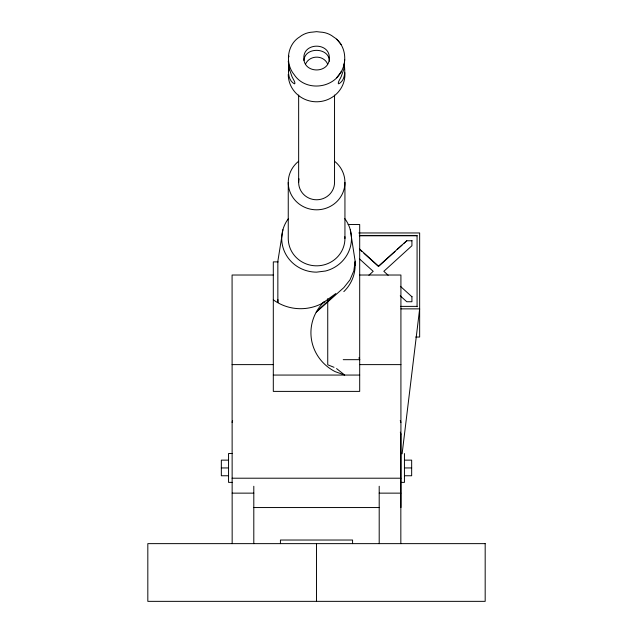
<?xml version="1.0" encoding="UTF-8"?>
<svg xmlns="http://www.w3.org/2000/svg" width="633" height="633" viewBox="0 0 633 633"><rect width="100%" height="100%" fill="white"/><g stroke="black" fill="none" stroke-linecap="round" stroke-linejoin="round"><path stroke-width="0.95" d="M402.105 453.861L419.655 308.864L400.918 308.864M288.87 65.879C287.865 71.853 288.26 80.771 294.495 83.849L294.97 83.232L294.495 81.443L292.05 76.775L289.226 68.76L288.26 61.235M288.751 70.777L288.996 68.957M350.286 229.732L355.145 261.215L353.831 270.877L349.97 279.881L343.83 287.611L316.231 312.148L335.822 293.546L323.123 302.788A45.544 43.994 0 0 0 335.142 371.626L344.7 375.06L336.55 368.572M303.959 60.459C304.671 46.573 329.516 47.151 329.342 61.227M288.87 56.899L288.996 56.036M282.904 229.732L277.855 261.215L277.855 302.558A38.645 37.331 0 0 1 277.974 299.638M232.082 422.369L232.612 420.47M341.14 71.846C347.826 60.428 345.167 44.057 333.544 36.943A20.747 17.866 0 0 0 320.211 32.069L316.595 31.65L312.979 32.069A20.747 17.866 0 0 0 299.646 36.943C287.026 44.619 284.89 63.506 294.147 74.591C304.964 91.247 332.009 89.198 341.14 71.846L336.637 77.796M305.557 64.028C309.719 54.976 323.487 54.715 327.641 64.028M368.904 275.228L373.193 271.328L359.425 258.857M395.024 251.451L378.502 266.493L363.935 253.295M397.144 249.521L401.955 245.145M404.02 243.262L406.774 240.762L411.925 240.762M323.123 302.788L324.199 301.925M324.737 301.498L321.888 303.531A45.014 43.487 0 0 1 273.306 299.797M348.071 224.533L359.694 224.533L359.694 391.392L273.306 391.392L273.306 261.88L278.164 261.88M358.8 232.96L419.655 232.96L419.655 337.041L415.707 337.041M359.354 235.452L417.076 235.452L417.076 306.712M359.354 235.785L417.076 235.785M273.306 275.023L232.082 275.023L232.161 543.636M359.694 275.023L400.918 275.023L400.918 507.547M400.254 295.825L406.774 301.735L411.925 301.735L411.925 296.418M400.547 306.38L417.076 306.38M343.228 359.679L359.694 359.679L359.085 357.811M232.082 364.616L273.306 364.616M359.694 364.616L400.918 364.616M273.306 375.06L359.694 375.06M232.161 453.521L228.553 453.521L228.553 482.378L232.161 482.378M228.553 460.136L221.336 460.136L221.336 475.755L228.553 475.755M404.447 460.136L411.664 460.136L411.664 475.755L404.447 475.755M221.336 467.945L228.553 467.945M404.447 467.945L411.664 467.945M232.082 478.208L400.918 478.208M400.839 482.378L404.447 482.378L404.447 453.521M232.161 493.139L253.801 493.139M379.199 493.139L400.839 493.139M253.801 507.547L379.199 507.547M334.026 367.314L327.736 364.79L327.736 298.673M359.56 249.006L378.502 266.161L406.774 240.762M359.56 249.339L361.744 251.317M388.148 275.228L383.827 271.312L411.925 245.739L411.925 240.429M400.396 286.314L411.925 296.758M336.637 39.104L341.14 44.484M400.246 420.526L400.918 422.369M400.301 432.149L400.918 434.016M359.164 357.787L359.694 359.679M344.692 59.494L343.972 68.76L341.14 76.775L338.695 81.443L338.228 83.232L338.695 83.849C345.563 80.288 345.27 70.508 344.091 63.957M400.839 434.08L400.839 543.636M379.199 486.255L379.199 543.636M355.145 261.215L355.145 265.219M352.573 543.636L352.573 540.028L280.427 540.028L280.427 543.636M344.938 182.439L344.938 238.451M334.541 95.037L334.541 182.439A17.946 17.336 0 0 1 314.72 199.68A17.946 17.336 0 0 1 299.045 178.83M316.5 543.636L316.5 601.35M298.649 95.037L298.649 182.439M288.252 182.439L288.252 238.451A28.343 27.377 0 0 0 317.521 265.813A28.343 27.377 0 0 0 344.874 236.671M253.801 486.255L253.801 543.636M344.874 72.629A28.343 27.377 0 0 1 317.521 101.771A28.343 27.377 0 0 1 288.252 74.409M344.819 218.654A34.878 33.691 0 0 1 325.623 270.995L316.595 272.143A34.878 33.691 0 0 1 285.523 253.746A34.878 33.691 0 0 1 288.379 218.654M334.58 161.28A28.343 27.377 0 0 1 337.278 201.152A28.343 27.377 0 0 1 295.912 201.152A28.343 27.377 0 0 1 298.61 161.28M355.026 262.299A38.645 37.331 0 0 1 343.83 291.615M329.342 57.88C329.777 73.958 303.421 73.958 303.848 57.88C303.531 42.269 329.658 42.269 329.342 57.88M485.179 543.636L147.821 543.636L147.821 601.35L485.179 601.35L485.179 543.636"/></g></svg>
